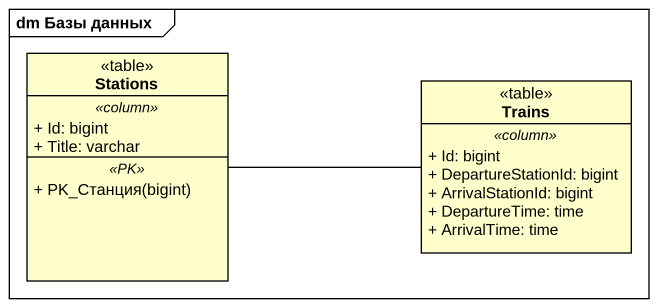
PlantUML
@startuml
mainframe dm Базы данных
hide circle
hide empty members
skinparam classAttributeIconSize 0
class Stations <<table>> {
  .. <<column>> ..
  + Id: bigint
  + Title: varchar
  .. <<PK>> ..
  + PK_Станция(bigint)
}
class Trains <<table>> {
  .. <<column>> ..
  + Id: bigint
  + DepartureStationId: bigint
  + ArrivalStationId: bigint
  + DepartureTime: time
  + ArrivalTime: time
}
Stations -right- Trains
@enduml
